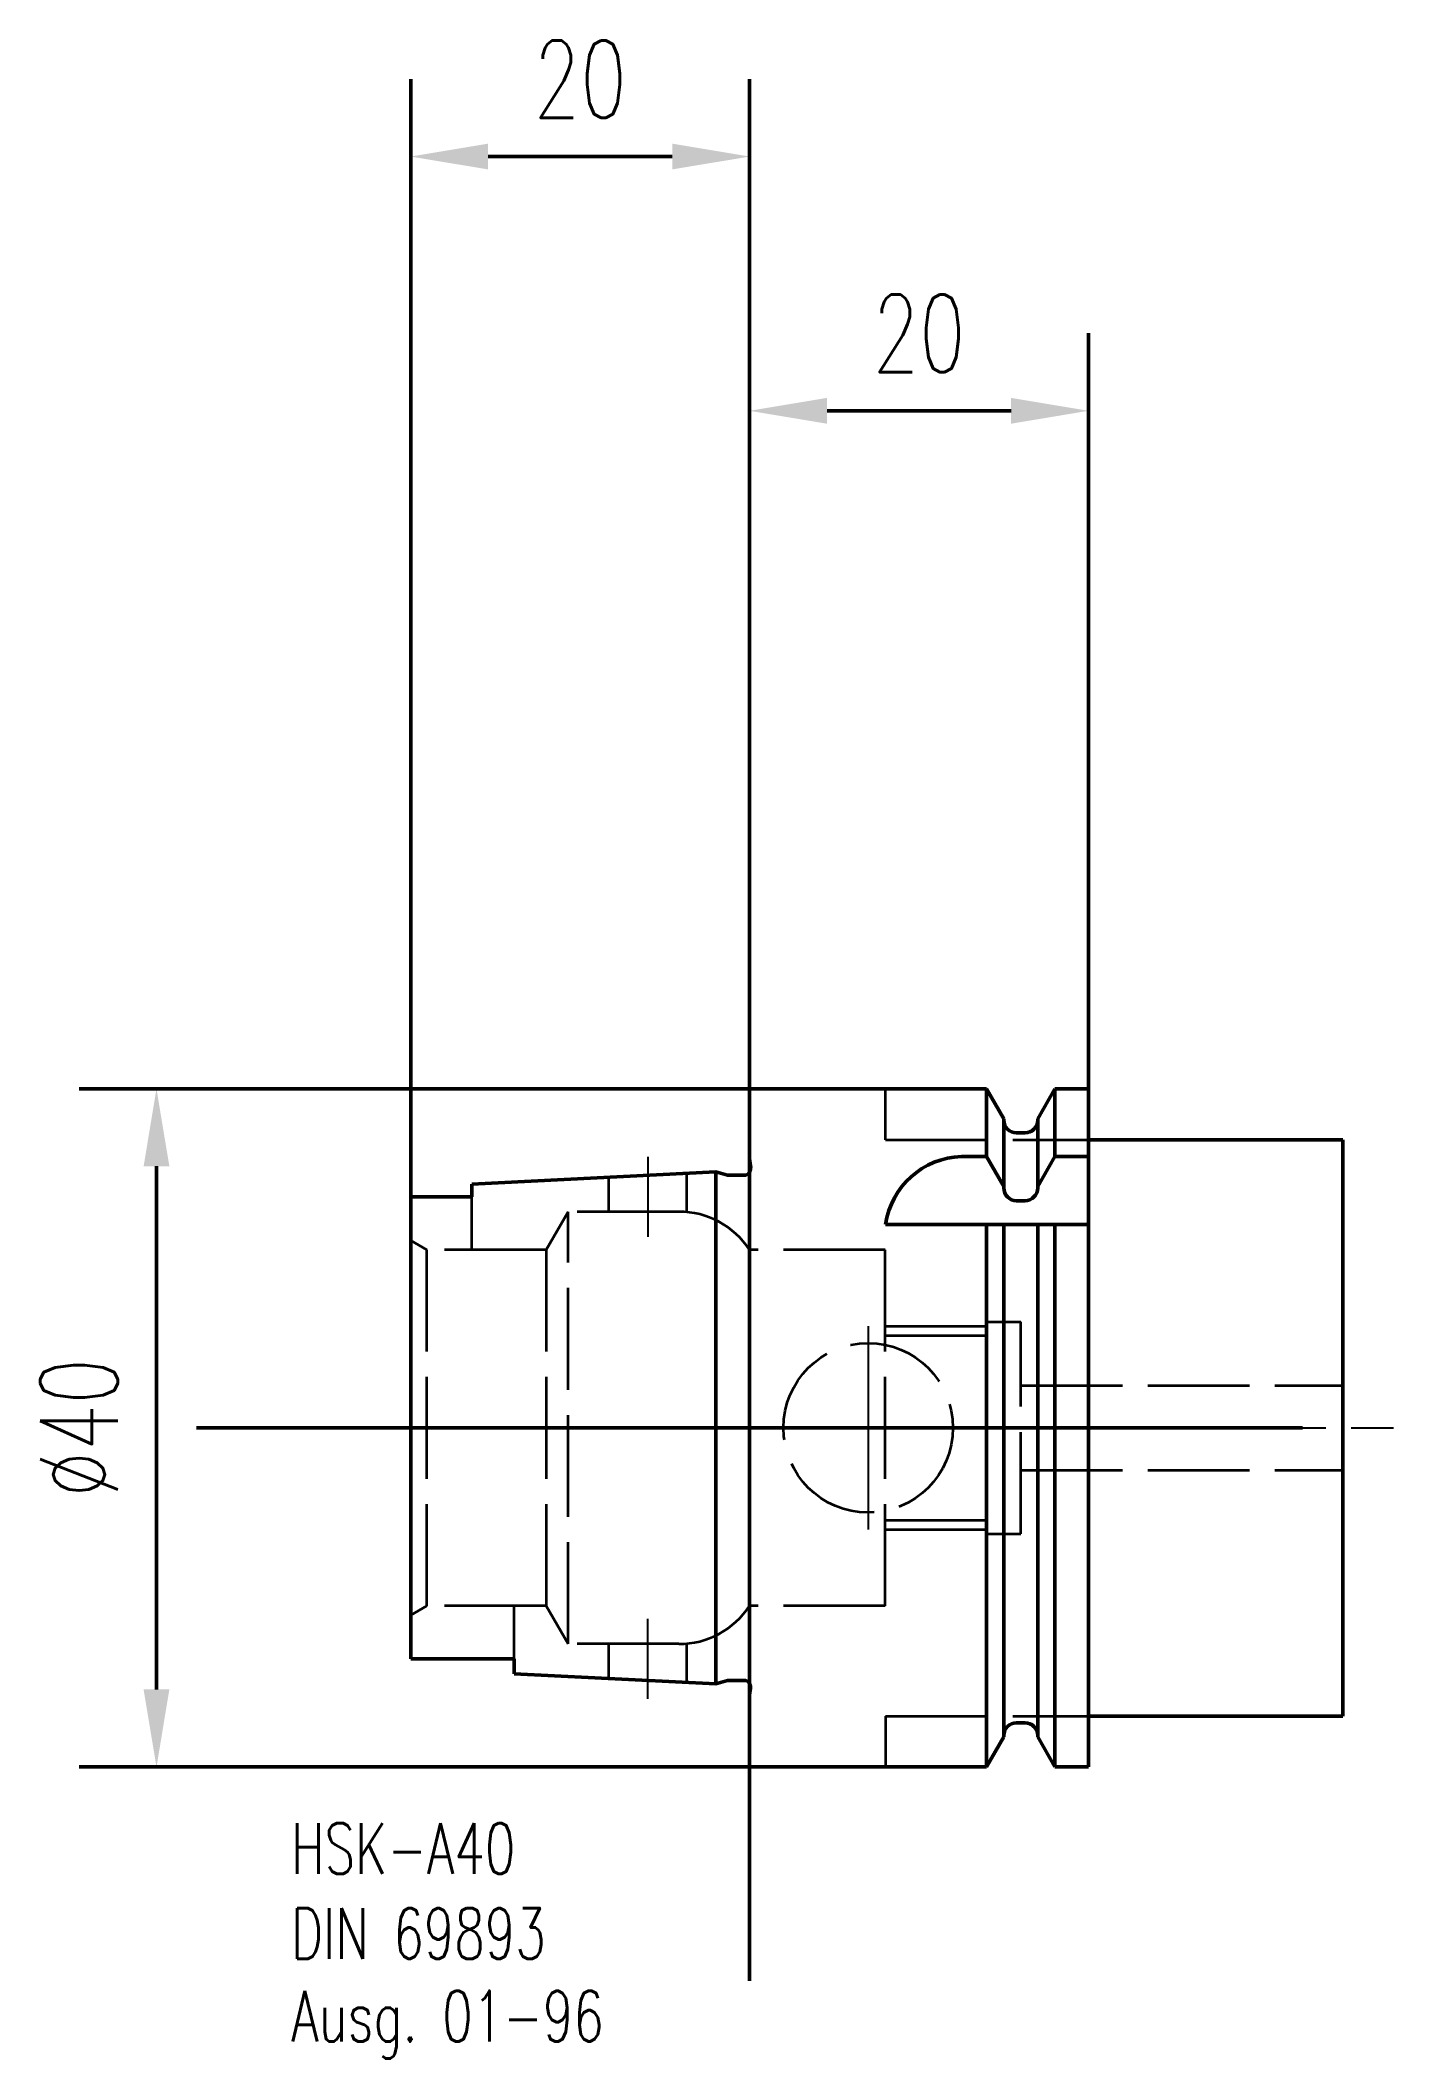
# Model space of a CAD drawing. Header units: millimetres. Extents: x 1255 to 1335, y 393 to 512.
import ezdxf
from ezdxf.enums import TextEntityAlignment as Align

# ---------------------------------------------------------------- set-up
doc = ezdxf.new("R2010")
doc.units = ezdxf.units.MM
doc.header["$LTSCALE"] = 2
doc.linetypes.add('DASH', pattern=[3.75, 3, -0.75])
doc.linetypes.add('LONGDASH_DASH', pattern=[10.5, 6, -0.75, 3, -0.75])
for name, color, linetype, lineweight in [('1', 4, 'Continuous', 50), ('2', 7, 'Continuous', 25), ('4', 2, 'LONGDASH_DASH', 25), ('6', 5, 'Continuous', 35), ('SK2', 7, 'Continuous', 25), ('SK3', 1, 'DASH', 35), ('SK4', 2, 'LONGDASH_DASH', 25)]:
    doc.layers.add(name, color=color, linetype=linetype, lineweight=lineweight)
doc.styles.add('SIMPLEX', font='simplex.shx', dxfattribs={"width": 0.8})
doc.dimstyles.new('WALTER_1', dxfattribs={"dimtxt": 3.5, "dimasz": 4.5, "dimexe": 1.5, "dimexo": 0, "dimgap": 1.2, "dimtad": 1, "dimdec": 3, "dimdsep": 46, "dimtxsty": 'SIMPLEX', "dimcen": 2.5, "dimazin": 2, "dimtfac": 1, "dimtdec": 3, "dimtmove": 0, "dimatfit": 0, "dimfxl": 1.25, "dimtolj": 1, "dimarcsym": 0})

# ---------------------------------------------------------------- blocks, each defined once
blk = doc.blocks.new('*D2')
at = {"color": 0, "linetype": 'ByBlock', "transparency": 16777216}
for p, q in [((-20, 13.63), (-20, 79.57)), ((0, 20), (0, 79.57)), ((-4.57, 75), (-15.43, 75))]:
    blk.add_line(p, q, dxfattribs=at)
for points in [[(-15.43, 75.76), (-15.43, 74.24), (-20, 75)], [(-4.57, 75.76), (-4.57, 74.24), (0, 75)]]:
    blk.add_solid(points, dxfattribs=at)
at = {"layer": 'Defpoints', "color": 0, "linetype": 'ByBlock', "transparency": 16777216}
for p in [(-20, 75), (0, 20), (-20, 13.63)]:
    blk.add_point(p, dxfattribs=at)
at = {"color": 0, "linetype": 'ByBlock', "transparency": 16777216, "style": 'SIMPLEX', "width": 0.7}
blk.add_text('20', height=4.572, dxfattribs=at).set_placement((-10, 79.57), align=Align.MIDDLE_CENTER)
blk = doc.blocks.new('*D0')
at = {"color": 0, "linetype": 'ByBlock', "transparency": 16777216}
for p, q in [((0, 20), (-39.572, 20)), ((-35, -15.428), (-35, 15.428)), ((0, -20), (-39.572, -20))]:
    blk.add_line(p, q, dxfattribs=at)
for points in [[(-35.762, 15.428), (-34.238, 15.428), (-35, 20)], [(-35.762, -15.428), (-34.238, -15.428), (-35, -20)]]:
    blk.add_solid(points, dxfattribs=at)
at = {"layer": 'Defpoints', "color": 0, "linetype": 'ByBlock', "transparency": 16777216}
for p in [(-35, 20), (0, 20), (0, -20)]:
    blk.add_point(p, dxfattribs=at)
at = {"color": 0, "linetype": 'ByBlock', "transparency": 16777216, "style": 'SIMPLEX', "width": 0.7}
blk.add_text('%%C40', height=4.572, rotation=90, dxfattribs=at).set_placement((-39.572, 0), align=Align.MIDDLE_CENTER)
blk = doc.blocks.new('*D1')
at = {"color": 0, "linetype": 'ByBlock', "transparency": 16777216}
for p, q in [((0, 20), (0, 64.572)), ((20, 20), (20, 64.572)), ((4.572, 60), (15.428, 60))]:
    blk.add_line(p, q, dxfattribs=at)
for points in [[(4.572, 60.762), (4.572, 59.238), (0, 60)], [(15.428, 60.762), (15.428, 59.238), (20, 60)]]:
    blk.add_solid(points, dxfattribs=at)
at = {"layer": 'Defpoints', "color": 0, "linetype": 'ByBlock', "transparency": 16777216}
for p in [(20, 60), (0, 20), (20, 20)]:
    blk.add_point(p, dxfattribs=at)
at = {"color": 0, "linetype": 'ByBlock', "transparency": 16777216, "style": 'SIMPLEX', "width": 0.7}
blk.add_text('20', height=4.572, dxfattribs=at).set_placement((10, 64.572), align=Align.MIDDLE_CENTER)
blk = doc.blocks.new('CENTER')
at = {"layer": '1', "color": 1}
for p, q in [((0, 32.63), (0, -32.63)), ((32.63, 0), (-32.63, 0))]:
    blk.add_line(p, q, dxfattribs=at)
blk = doc.blocks.new('108408')
at = {"layer": '1'}
for p, q in [((13.9793, 20), (0, 20)), ((0, -20), (0, 20)), ((13.9793, 20), (15, 18.2321)), ((13.9793, 16), (13.9793, 20)), ((18.0207, 20), (17, 18.2321)), ((20, 20), (18.0207, 20)), ((18.0207, 16), (18.0207, 20)), ((20, -20), (20, 20)), ((15, 18.2321), (15, 18.15)), ((15, 14.15), (15, 18.2321)), ((17, 18.2321), (17, 18.15)), ((17, 14.15), (17, 18.2321)), ((16.25, 17.4), (15.75, 17.4)), ((35, 17), (20, 17)), ((35, -17), (35, 17)), ((0, 15.9998), (0, 15.0416)), ((13.9793, 16), (12.5, 16)), ((13.9793, 16), (15, 14.2321)), ((18.0207, 16), (17, 14.2321)), ((20, 16), (18.0207, 16)), ((-2, 15.0998), (-16.4, 14.3813)), ((-16.4, 14.3813), (-16.4, 13.6267)), ((-2, -15.0998), (-2, 15.0998)), ((-2, 15.0998), (-1.3045, 14.9134)), ((-1.2009, 14.8998), (-0.3056, 14.8998)), ((-20, -13.6267), (-20, 13.6267)), ((-16.4, 13.6267), (-20, 13.6267)), ((16.25, 13.4), (15.75, 13.4)), ((20, 12), (8.0279, 12)), ((13.9793, -20), (13.9793, 12)), ((15, -18.2321), (15, 12)), ((16.25, 12), (15.75, 12)), ((17, -18.2321), (17, 12)), ((18.0207, -20), (18.0207, 12)), ((-13.9, -13.6267), (-20, -13.6267)), ((-13.9, -14.506), (-13.9, -13.6267)), ((-2, -15.0998), (-13.9, -14.506)), ((-2, -15.0998), (-1.3045, -14.9134)), ((-1.2009, -14.8998), (-0.3056, -14.8998)), ((16.25, -17.4), (15.75, -17.4)), ((35, -17), (20, -17)), ((13.9793, -20), (15, -18.2321)), ((15, -18.2321), (15, -18.15)), ((17, -18.2321), (17, -18.15)), ((18.0207, -20), (17, -18.2321)), ((13.9793, -20), (0, -20)), ((20, -20), (18.0207, -20))]:
    blk.add_line(p, q, dxfattribs=at)
for centre, radius, start, end in [((15.75, 18.15), 0.75, 180, 270), ((16.25, 18.15), 0.75, 270, 0), ((12.6319, 11.3525), 4.6494, 91.626133, 171.994497), ((-1.2009, 15.2998), 0.4, 255, 270), ((-0.3056, 15.2998), 0.4, 270, 319.807553), ((15.75, 14.15), 0.75, 180, 270), ((16.25, 14.15), 0.75, 270, 0), ((-1.2009, -15.2998), 0.4, 90, 105), ((-0.3056, -15.2998), 0.4, 40.192447, 90), ((15.75, -18.15), 0.75, 90, 180), ((16.25, -18.15), 0.75, 0, 90)]:
    blk.add_arc(centre, radius, start, end, dxfattribs=at)
at = {"layer": '4'}
blk.add_line((-20, 0), (38, 0), dxfattribs=at)
at = {"layer": 'SK3'}
for p, q in [((8.0279, 17), (8.0279, 20)), ((8.0279, 17), (20, 17)), ((0, 15.9998), (0.0906, 15.3555)), ((-8.3, 12.75), (-8.3, 14.7855)), ((-3.7, 12.7273), (-3.7, 15.015)), ((-16.4, 10.5), (-16.4, 13.6267)), ((-11.9974, 10.5), (-10.6983, 12.75)), ((-4.1758, 12.75), (-10.6983, 12.75)), ((-10.6983, -12.75), (-10.6983, 12.75)), ((-19.05, 10.5), (-20, 11.0485)), ((-19.05, -10.5), (-19.05, 10.5)), ((-11.9974, 10.5), (-19.05, 10.5)), ((-11.9974, 10.5), (-11.9974, -10.5)), ((8, 10.5), (0, 10.5)), ((8, -10.5), (8, 10.5)), ((8, 6), (14, 6)), ((14, -6.25), (14, 6.25)), ((14, 6.25), (16, 6.25)), ((16, -6.25), (16, 6.25)), ((8, 5.45), (14, 5.45)), ((16, 2.5), (35, 2.5)), ((16, -2.5), (35, -2.5)), ((8, -5.45), (14, -5.45)), ((8, -6), (14, -6)), ((14, -6.25), (16, -6.25)), ((-19.05, -10.5), (-20, -11.0485)), ((-11.9974, -10.5), (-19.05, -10.5)), ((-13.9, -13.6267), (-13.9, -10.5)), ((-11.9974, -10.5), (-10.6983, -12.75)), ((8, -10.5), (0, -10.5)), ((-4.1758, -12.75), (-10.6983, -12.75)), ((-8.3, -14.7855), (-8.3, -12.75)), ((-3.7, -15.015), (-3.7, -12.7273)), ((0, -15.9998), (0.0906, -15.3555)), ((8.0279, -17), (8.0279, -20)), ((8.0279, -17), (20, -17))]:
    blk.add_line(p, q, dxfattribs=at)
blk.add_circle((7, 0), 5, dxfattribs=at)
for centre, radius, start, end in [((-0.3056, 15.2998), 0.4, 319.807553, 8), ((-4.1758, 7.75), 5, 33.367013, 90), ((-4.1758, -7.75), 5, 270, 326.632987), ((-0.3056, -15.2998), 0.4, 352, 40.192447)]:
    blk.add_arc(centre, radius, start, end, dxfattribs=at)
at = {"layer": 'SK4'}
for p, q in [((-6, 15.9809), (-6, 11.2772)), ((7, 6), (7, -6)), ((-20, 0), (38, 0)), ((-6, -15.9809), (-6, -11.2772))]:
    blk.add_line(p, q, dxfattribs=at)
at = {"layer": '6', "style": 'SIMPLEX', "width": 0.7}
for s, p in [('HSK-A40', (-27.054, -26.3154)), ('DIN 69893', (-27.054, -31.3343)), ('Ausg. 01-96', (-27.054, -36.2098))]:
    blk.add_text(s, height=3, dxfattribs=at).set_placement(p)
at = {"layer": '2'}
dim = blk.add_linear_dim(base=(20, 60), p1=(0, 20), p2=(20, 20), dimstyle='WALTER_1', dxfattribs=at)
dim.commit()
dim.dimension.update_dxf_attribs({"geometry": '*D1', "text_midpoint": (10, 64.572)})
dim = blk.add_linear_dim(base=(-35, 20), p1=(0, -20), p2=(0, 20), angle=90, text='%%C40', dimstyle='WALTER_1', dxfattribs=at)
dim.commit()
dim.dimension.update_dxf_attribs({"geometry": '*D0', "text_midpoint": (-39.572, 0)})
at = {"layer": 'SK2'}
dim = blk.add_linear_dim(base=(-20, 75), p1=(0, 20), p2=(-20, 13.6267), dimstyle='WALTER_1', dxfattribs=at)
dim.commit()
dim.dimension.update_dxf_attribs({"geometry": '*D2', "text_midpoint": (-10, 79.572), "dimtype": 128})

msp = doc.modelspace()

# ---------------------------------------------------------------- block references
at = {"layer": '1'}
for name in ['108408', 'CENTER']:
    msp.add_blockref(name, (1296.82, 430.56), dxfattribs=at)

doc.saveas('drawing.dxf')
